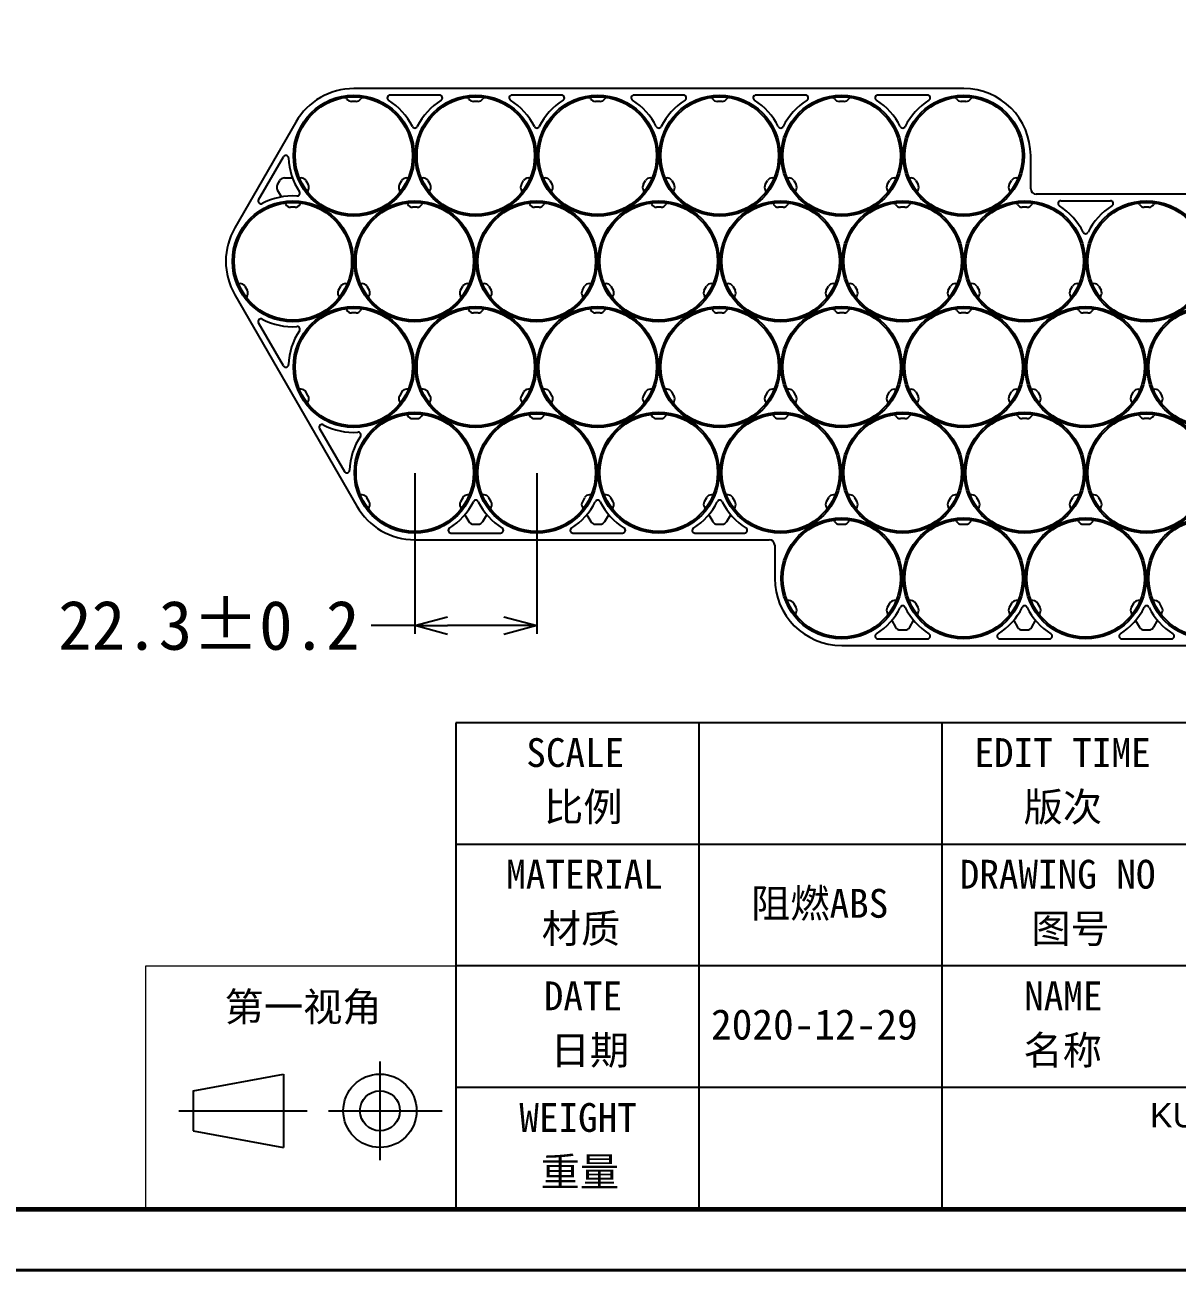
# Model space of a CAD drawing. Header units: millimetres. Extents: x 185 to 845, y 151 to 621.
# Drawn here: x 433.1 to 643.8, y 151.1 to 378.6 of the extents above; entities that cross this region are included whole.
import ezdxf

# ---------------------------------------------------------------- set-up
doc = ezdxf.new("R2010")
doc.units = ezdxf.units.MM
doc.layers.add('title-ifrm', color=6, linetype='Continuous', lineweight=60)
doc.layers.add('title-ofrm', color=5, linetype='Continuous', lineweight=40)
doc.layers.add('title-thin', color=4, linetype='Continuous')
doc.styles.add('HZ', font='')
doc.styles.get("Standard").update_dxf_attribs({"font": 'simfang.ttf'})
doc.styles.get('HZ').set_extended_font_data('SimSun')
doc.dimstyles.new('快速标注样式', dxfattribs={"dimtxt": 9, "dimasz": 6, "dimexe": 1.5, "dimexo": 0.1, "dimgap": 0.8, "dimtad": 0, "dimtih": 1, "dimtoh": 1, "dimdec": 1, "dimdsep": 46, "dimtxsty": 'Standard', "dimblk": 'OPEN30', "dimcen": 0.5, "dimclrd": 3, "dimclre": 3, "dimclrt": 3, "dimadec": 0, "dimazin": 0, "dimtfac": 1, "dimtdec": 1, "dimtofl": 0, "dimtmove": 0, "dimatfit": 3, "dimfxl": 1, "dimarcsym": 0})

# ---------------------------------------------------------------- blocks, each defined once
blk = doc.blocks.new('A$C1325efe8')
at = {"lineweight": 18}
for p, q in [((98.56, 77.23), (0, 77.23)), ((0, 77.23), (0, 0)), ((98.56, 0), (0, 0))]:
    blk.add_line(p, q, dxfattribs=at)
for p, q in [((74.5, 46.95), (74.5, 15.6)), ((15.16, 37.63), (43.92, 42.92)), ((43.92, 42.92), (43.92, 19.63)), ((15.16, 37.63), (15.16, 24.92)), ((10.58, 31.28), (51.35, 31.28)), ((58.18, 31.28), (94.22, 31.28)), ((15.16, 24.92), (43.92, 19.63))]:
    blk.add_line(p, q)
for radius in [11.65, 6.35]:
    blk.add_circle((74.5, 31.28), radius)
at = {"color": 7, "insert": (25.16, 68.83), "char_height": 9.143, "width": 71.728, "attachment_point": 1, "style": 'HZ'}
blk.add_mtext('第一视角', dxfattribs=at)
blk = doc.blocks.new('_Open30')
at = {"color": 0, "linetype": 'ByBlock', "lineweight": -2}
for p, q in [((-1, 0.268), (0, 0)), ((0, 0), (-1, -0.268)), ((0, 0), (-1, 0))]:
    blk.add_line(p, q, dxfattribs=at)
blk = doc.blocks.new('*D14')
at = {"color": 3, "lineweight": -2, "transparency": 16777216}
for p, q in [((504.43, 296.73), (504.43, 267.39)), ((526.73, 296.73), (526.73, 267.39)), ((504.43, 268.89), (496.45, 268.89)), ((520.73, 268.89), (510.43, 268.89))]:
    blk.add_line(p, q, dxfattribs=at)
at = {"layer": 'Defpoints', "color": 0, "lineweight": -3, "transparency": 16777216}
for p in [(504.43, 296.83), (526.73, 296.83), (526.73, 268.89)]:
    blk.add_point(p, dxfattribs=at)
at = {"color": 3, "lineweight": -2, "transparency": 16777216, "xscale": 6, "yscale": 6, "zscale": 6, "rotation": 180}
blk.add_blockref('_Open30', (504.43, 268.89), dxfattribs=at)
at = {"color": 3, "lineweight": -2, "transparency": 16777216, "xscale": 6, "yscale": 6, "zscale": 6}
blk.add_blockref('_Open30', (526.73, 268.89), dxfattribs=at)
at = {"color": 3, "lineweight": -3, "transparency": 16777216, "insert": (466.78, 268.89), "char_height": 9, "attachment_point": 5}
blk.add_mtext('\\A1;22.3±0.2', dxfattribs=at)

msp = doc.modelspace()

# ---------------------------------------------------------------- linework, layer by layer
at = {"color": 0, "linetype": 'Continuous', "lineweight": -3}
for p, q in [((604.78, 367.01), (493.28, 367.01)), ((491.99, 365.15), (491.83, 365.42)), ((493.7, 364.65), (492.85, 364.65)), ((494.72, 365.42), (494.57, 365.15)), ((508.97, 365.81), (499.89, 365.81)), ((514.29, 365.15), (514.13, 365.42)), ((516, 364.65), (515.15, 364.65)), ((517.02, 365.42), (516.87, 365.15)), ((531.27, 365.81), (522.19, 365.81)), ((536.59, 365.15), (536.43, 365.42)), ((538.3, 364.65), (537.45, 364.65)), ((539.32, 365.42), (539.17, 365.15)), ((553.57, 365.81), (544.49, 365.81)), ((558.89, 365.15), (558.73, 365.42)), ((560.6, 364.65), (559.75, 364.65)), ((561.62, 365.42), (561.47, 365.15)), ((575.87, 365.81), (566.79, 365.81)), ((581.19, 365.15), (581.03, 365.42)), ((582.9, 364.65), (582.05, 364.65)), ((583.92, 365.42), (583.77, 365.15)), ((598.17, 365.81), (589.09, 365.81)), ((603.49, 365.15), (603.33, 365.42)), ((605.2, 364.65), (604.35, 364.65)), ((606.22, 365.42), (606.07, 365.15)), ((482.67, 360.89), (471.52, 341.58)), ((475.86, 346.7), (480.4, 354.56)), ((617.03, 348.7), (617.03, 354.76)), ((480.6, 350.69), (482.04, 350.69)), ((483.33, 350.69), (483.65, 350.69)), ((502.9, 350.69), (503.23, 350.69)), ((505.63, 350.69), (505.95, 350.69)), ((525.2, 350.69), (525.53, 350.69)), ((527.93, 350.69), (528.25, 350.69)), ((547.5, 350.69), (547.83, 350.69)), ((550.23, 350.69), (550.55, 350.69)), ((569.8, 350.69), (570.13, 350.69)), ((572.53, 350.69), (572.85, 350.69)), ((592.1, 350.69), (592.43, 350.69)), ((594.83, 350.69), (595.15, 350.69)), ((614.4, 350.69), (614.73, 350.69)), ((479.31, 349.46), (479.73, 350.19)), ((480.04, 347.22), (479.32, 348.46)), ((484.52, 350.19), (484.94, 349.46)), ((484.94, 348.46), (484.78, 348.18)), ((501.61, 349.46), (502.03, 350.19)), ((501.78, 348.18), (501.62, 348.46)), ((506.82, 350.19), (507.24, 349.46)), ((507.24, 348.46), (507.08, 348.18)), ((523.91, 349.46), (524.33, 350.19)), ((524.08, 348.18), (523.92, 348.46)), ((529.12, 350.19), (529.54, 349.46)), ((529.54, 348.46), (529.38, 348.18)), ((546.21, 349.46), (546.63, 350.19)), ((546.38, 348.18), (546.22, 348.46)), ((551.42, 350.19), (551.84, 349.46)), ((551.84, 348.46), (551.68, 348.18)), ((568.51, 349.46), (568.93, 350.19)), ((568.68, 348.18), (568.52, 348.46)), ((573.72, 350.19), (574.14, 349.46)), ((574.14, 348.46), (573.98, 348.18)), ((590.81, 349.46), (591.23, 350.19)), ((590.98, 348.18), (590.82, 348.46)), ((596.02, 350.19), (596.44, 349.46)), ((596.44, 348.46), (596.28, 348.18)), ((613.11, 349.46), (613.53, 350.19)), ((613.28, 348.18), (613.12, 348.46)), ((480.84, 345.83), (480.68, 346.1)), ((483.57, 346.1), (483.42, 345.83)), ((503.14, 345.83), (502.98, 346.1)), ((505.87, 346.1), (505.72, 345.83)), ((525.44, 345.83), (525.28, 346.1)), ((528.17, 346.1), (528.02, 345.83)), ((547.74, 345.83), (547.58, 346.1)), ((550.47, 346.1), (550.32, 345.83)), ((570.04, 345.83), (569.88, 346.1)), ((572.77, 346.1), (572.62, 345.83)), ((592.34, 345.83), (592.18, 346.1)), ((595.07, 346.1), (594.92, 345.83)), ((614.64, 345.83), (614.48, 346.1)), ((617.37, 346.1), (617.22, 345.83)), ((749.73, 347.7), (618.03, 347.7)), ((622.54, 346.5), (631.62, 346.5)), ((636.94, 345.83), (636.78, 346.1)), ((639.67, 346.1), (639.52, 345.83)), ((482.55, 345.33), (481.7, 345.33)), ((504.85, 345.33), (504, 345.33)), ((527.15, 345.33), (526.3, 345.33)), ((549.45, 345.33), (548.6, 345.33)), ((571.75, 345.33), (570.9, 345.33)), ((594.05, 345.33), (593.2, 345.33)), ((616.35, 345.33), (615.5, 345.33)), ((638.65, 345.33), (637.8, 345.33)), ((472.18, 331.38), (472.5, 331.38)), ((473.37, 330.88), (473.79, 330.15)), ((490.46, 330.15), (490.88, 330.88)), ((491.75, 331.38), (492.08, 331.38)), ((494.48, 331.38), (494.8, 331.38)), ((495.67, 330.88), (496.09, 330.15)), ((512.76, 330.15), (513.18, 330.88)), ((514.05, 331.38), (514.38, 331.38)), ((516.78, 331.38), (517.1, 331.38)), ((517.97, 330.88), (518.39, 330.15)), ((535.06, 330.15), (535.48, 330.88)), ((536.35, 331.38), (536.68, 331.38)), ((539.08, 331.38), (539.4, 331.38)), ((540.27, 330.88), (540.69, 330.15)), ((557.36, 330.15), (557.78, 330.88)), ((558.65, 331.38), (558.98, 331.38)), ((561.38, 331.38), (561.7, 331.38)), ((562.57, 330.88), (562.99, 330.15)), ((579.66, 330.15), (580.08, 330.88)), ((580.95, 331.38), (581.28, 331.38)), ((583.68, 331.38), (584, 331.38)), ((584.87, 330.88), (585.29, 330.15)), ((601.96, 330.15), (602.38, 330.88)), ((603.25, 331.38), (603.58, 331.38)), ((605.98, 331.38), (606.3, 331.38)), ((607.17, 330.88), (607.59, 330.15)), ((624.26, 330.15), (624.68, 330.88)), ((625.55, 331.38), (625.88, 331.38)), ((628.28, 331.38), (628.6, 331.38)), ((629.47, 330.88), (629.89, 330.15)), ((471.52, 329.33), (493.82, 290.7)), ((473.79, 329.15), (473.63, 328.87)), ((490.63, 328.87), (490.47, 329.15)), ((496.09, 329.15), (495.93, 328.87)), ((512.93, 328.87), (512.77, 329.15)), ((518.39, 329.15), (518.23, 328.87)), ((535.23, 328.87), (535.07, 329.15)), ((540.69, 329.15), (540.53, 328.87)), ((557.53, 328.87), (557.37, 329.15)), ((562.99, 329.15), (562.83, 328.87)), ((579.83, 328.87), (579.67, 329.15)), ((585.29, 329.15), (585.13, 328.87)), ((602.13, 328.87), (601.97, 329.15)), ((607.59, 329.15), (607.43, 328.87)), ((624.43, 328.87), (624.27, 329.15)), ((629.89, 329.15), (629.73, 328.87)), ((491.99, 326.52), (491.83, 326.79)), ((493.7, 326.02), (492.85, 326.02)), ((494.72, 326.79), (494.57, 326.52)), ((514.29, 326.52), (514.13, 326.79)), ((516, 326.02), (515.15, 326.02)), ((517.02, 326.79), (516.87, 326.52)), ((536.59, 326.52), (536.43, 326.79)), ((538.3, 326.02), (537.45, 326.02)), ((539.32, 326.79), (539.17, 326.52)), ((558.89, 326.52), (558.73, 326.79)), ((560.6, 326.02), (559.75, 326.02)), ((561.62, 326.79), (561.47, 326.52)), ((581.19, 326.52), (581.03, 326.79)), ((582.9, 326.02), (582.05, 326.02)), ((583.92, 326.79), (583.77, 326.52)), ((603.49, 326.52), (603.33, 326.79)), ((605.2, 326.02), (604.35, 326.02)), ((606.22, 326.79), (606.07, 326.52)), ((625.79, 326.52), (625.63, 326.79)), ((627.5, 326.02), (626.65, 326.02)), ((628.52, 326.79), (628.37, 326.52)), ((480.4, 316.34), (475.86, 324.2)), ((483.65, 312.07), (483.33, 312.07)), ((503.23, 312.07), (502.9, 312.07)), ((505.95, 312.07), (505.63, 312.07)), ((525.53, 312.07), (525.2, 312.07)), ((528.25, 312.07), (527.93, 312.07)), ((547.83, 312.07), (547.5, 312.07)), ((550.55, 312.07), (550.23, 312.07)), ((570.13, 312.07), (569.8, 312.07)), ((572.85, 312.07), (572.53, 312.07)), ((592.1, 312.07), (592.43, 312.07)), ((594.83, 312.07), (595.15, 312.07)), ((614.4, 312.07), (614.73, 312.07)), ((617.13, 312.07), (617.45, 312.07)), ((636.7, 312.07), (637.03, 312.07)), ((639.43, 312.07), (639.75, 312.07)), ((484.94, 310.83), (484.52, 311.57)), ((484.78, 309.56), (484.94, 309.84)), ((502.03, 311.57), (501.61, 310.83)), ((501.62, 309.84), (501.78, 309.56)), ((507.24, 310.83), (506.82, 311.57)), ((507.08, 309.56), (507.24, 309.84)), ((524.33, 311.57), (523.91, 310.83)), ((523.92, 309.84), (524.08, 309.56)), ((529.54, 310.83), (529.12, 311.57)), ((529.38, 309.56), (529.54, 309.84)), ((546.63, 311.57), (546.21, 310.83)), ((546.22, 309.84), (546.38, 309.56)), ((551.84, 310.83), (551.42, 311.57)), ((551.68, 309.56), (551.84, 309.84)), ((568.93, 311.57), (568.51, 310.83)), ((568.52, 309.84), (568.68, 309.56)), ((574.14, 310.83), (573.72, 311.57)), ((573.98, 309.56), (574.14, 309.84)), ((590.81, 310.83), (591.23, 311.57)), ((590.98, 309.56), (590.82, 309.84)), ((596.02, 311.57), (596.44, 310.83)), ((596.44, 309.84), (596.28, 309.56)), ((613.11, 310.83), (613.53, 311.57)), ((613.28, 309.56), (613.12, 309.84)), ((618.32, 311.57), (618.74, 310.83)), ((618.74, 309.84), (618.58, 309.56)), ((635.41, 310.83), (635.83, 311.57)), ((635.58, 309.56), (635.42, 309.84)), ((640.62, 311.57), (641.04, 310.83)), ((641.04, 309.84), (640.88, 309.56)), ((502.98, 307.48), (503.14, 307.21)), ((505.72, 307.21), (505.87, 307.48)), ((525.28, 307.48), (525.44, 307.21)), ((528.02, 307.21), (528.17, 307.48)), ((547.58, 307.48), (547.74, 307.21)), ((550.32, 307.21), (550.47, 307.48)), ((569.88, 307.48), (570.04, 307.21)), ((572.62, 307.21), (572.77, 307.48)), ((592.34, 307.21), (592.18, 307.48)), ((595.07, 307.48), (594.92, 307.21)), ((614.64, 307.21), (614.48, 307.48)), ((617.37, 307.48), (617.22, 307.21)), ((636.94, 307.21), (636.78, 307.48)), ((639.67, 307.48), (639.52, 307.21)), ((504, 306.71), (504.85, 306.71)), ((526.3, 306.71), (527.15, 306.71)), ((548.6, 306.71), (549.45, 306.71)), ((570.9, 306.71), (571.75, 306.71)), ((594.05, 306.71), (593.2, 306.71)), ((616.35, 306.71), (615.5, 306.71)), ((638.65, 306.71), (637.8, 306.71)), ((487.01, 304.89), (491.55, 297.03)), ((494.8, 292.76), (494.48, 292.76)), ((496.09, 291.52), (495.67, 292.25)), ((513.18, 292.25), (512.76, 291.52)), ((514.38, 292.76), (514.05, 292.76)), ((517.1, 292.76), (516.78, 292.76)), ((518.39, 291.52), (517.97, 292.25)), ((535.48, 292.25), (535.06, 291.52)), ((536.68, 292.76), (536.35, 292.76)), ((539.4, 292.76), (539.08, 292.76)), ((540.69, 291.52), (540.27, 292.25)), ((557.78, 292.25), (557.36, 291.52)), ((558.98, 292.76), (558.65, 292.76)), ((561.7, 292.76), (561.38, 292.76)), ((562.99, 291.52), (562.57, 292.25)), ((580.08, 292.25), (579.66, 291.52)), ((581.28, 292.76), (580.95, 292.76)), ((584, 292.76), (583.68, 292.76)), ((585.29, 291.52), (584.87, 292.25)), ((602.38, 292.25), (601.96, 291.52)), ((603.58, 292.76), (603.25, 292.76)), ((606.3, 292.76), (605.98, 292.76)), ((607.59, 291.52), (607.17, 292.25)), ((624.68, 292.25), (624.26, 291.52)), ((625.88, 292.76), (625.55, 292.76)), ((628.6, 292.76), (628.28, 292.76)), ((629.89, 291.52), (629.47, 292.25)), ((495.93, 290.25), (496.09, 290.52)), ((512.77, 290.52), (512.93, 290.25)), ((513.57, 289.13), (514.29, 287.9)), ((516.87, 287.9), (517.58, 289.13)), ((518.23, 290.25), (518.39, 290.52)), ((535.07, 290.52), (535.23, 290.25)), ((535.87, 289.13), (536.59, 287.9)), ((539.17, 287.9), (539.88, 289.13)), ((540.53, 290.25), (540.69, 290.52)), ((557.37, 290.52), (557.53, 290.25)), ((558.17, 289.13), (558.89, 287.9)), ((561.47, 287.9), (562.18, 289.13)), ((562.83, 290.25), (562.99, 290.52)), ((579.67, 290.52), (579.83, 290.25)), ((585.13, 290.25), (585.29, 290.52)), ((601.97, 290.52), (602.13, 290.25)), ((607.43, 290.25), (607.59, 290.52)), ((624.27, 290.52), (624.43, 290.25)), ((629.73, 290.25), (629.89, 290.52)), ((515.15, 287.4), (516, 287.4)), ((537.45, 287.4), (538.3, 287.4)), ((559.75, 287.4), (560.6, 287.4)), ((581.03, 288.17), (581.19, 287.9)), ((582.05, 287.4), (582.9, 287.4)), ((583.77, 287.9), (583.92, 288.17)), ((603.33, 288.17), (603.49, 287.9)), ((604.35, 287.4), (605.2, 287.4)), ((606.07, 287.9), (606.22, 288.17)), ((625.63, 288.17), (625.79, 287.9)), ((626.65, 287.4), (627.5, 287.4)), ((628.37, 287.9), (628.52, 288.17)), ((504.43, 284.58), (569.23, 284.58)), ((511.04, 285.78), (520.12, 285.78)), ((533.34, 285.78), (542.42, 285.78)), ((555.64, 285.78), (564.72, 285.78)), ((570.23, 283.58), (570.23, 277.51)), ((572.85, 273.44), (572.53, 273.44)), ((592.43, 273.44), (592.1, 273.44)), ((595.15, 273.44), (594.83, 273.44)), ((614.73, 273.44), (614.4, 273.44)), ((617.45, 273.44), (617.13, 273.44)), ((637.03, 273.44), (636.7, 273.44)), ((639.75, 273.44), (639.43, 273.44)), ((574.14, 272.21), (573.72, 272.94)), ((573.98, 270.93), (574.14, 271.21)), ((591.23, 272.94), (590.81, 272.21)), ((590.82, 271.21), (590.98, 270.93)), ((596.44, 272.21), (596.02, 272.94)), ((596.28, 270.93), (596.44, 271.21)), ((613.53, 272.94), (613.11, 272.21)), ((613.12, 271.21), (613.28, 270.93)), ((618.74, 272.21), (618.32, 272.94)), ((618.58, 270.93), (618.74, 271.21)), ((635.83, 272.94), (635.41, 272.21)), ((635.42, 271.21), (635.58, 270.93)), ((641.04, 272.21), (640.62, 272.94)), ((640.88, 270.93), (641.04, 271.21)), ((591.62, 269.82), (592.34, 268.58)), ((594.92, 268.58), (595.63, 269.82)), ((613.92, 269.82), (614.64, 268.58)), ((617.22, 268.58), (617.93, 269.82)), ((636.22, 269.82), (636.94, 268.58)), ((639.52, 268.58), (640.23, 269.82)), ((589.09, 266.46), (598.17, 266.46)), ((593.2, 268.08), (594.05, 268.08)), ((611.39, 266.46), (620.47, 266.46)), ((615.5, 268.08), (616.35, 268.08)), ((633.69, 266.46), (642.77, 266.46)), ((637.8, 268.08), (638.65, 268.08)), ((582.48, 265.26), (738.58, 265.26))]:
    msp.add_line(p, q, dxfattribs=at)
for centre, radius in [((493.28, 354.76), 11.05), ((493.28, 354.76), 10.75), ((515.58, 354.76), 11.05), ((515.58, 354.76), 10.75), ((537.88, 354.76), 11.05), ((537.88, 354.76), 10.75), ((560.18, 354.76), 11.05), ((560.18, 354.76), 10.75), ((582.48, 354.76), 11.05), ((582.48, 354.76), 10.75), ((604.78, 354.76), 11.05), ((604.78, 354.76), 10.75), ((482.13, 335.45), 11.05), ((482.13, 335.45), 10.75), ((504.43, 335.45), 11.05), ((504.43, 335.45), 10.75), ((526.73, 335.45), 11.05), ((526.73, 335.45), 10.75), ((549.03, 335.45), 11.05), ((549.03, 335.45), 10.75), ((571.33, 335.45), 11.05), ((571.33, 335.45), 10.75), ((593.63, 335.45), 11.05), ((593.63, 335.45), 10.75), ((615.93, 335.45), 11.05), ((615.93, 335.45), 10.75), ((638.23, 335.45), 11.05), ((638.23, 335.45), 10.75), ((493.28, 316.14), 11.05), ((493.28, 316.14), 10.75), ((515.58, 316.14), 11.05), ((515.58, 316.14), 10.75), ((537.88, 316.14), 11.05), ((537.88, 316.14), 10.75), ((560.18, 316.14), 11.05), ((560.18, 316.14), 10.75), ((582.48, 316.14), 11.05), ((582.48, 316.14), 10.75), ((604.78, 316.14), 11.05), ((604.78, 316.14), 10.75), ((627.08, 316.14), 11.05), ((627.08, 316.14), 10.75), ((649.38, 316.14), 11.05), ((649.38, 316.14), 10.75), ((504.43, 296.83), 11.05), ((504.43, 296.83), 10.75), ((526.73, 296.83), 11.05), ((526.73, 296.83), 10.75), ((549.03, 296.83), 11.05), ((549.03, 296.83), 10.75), ((571.33, 296.83), 11.05), ((571.33, 296.83), 10.75), ((593.63, 296.83), 11.05), ((593.63, 296.83), 10.75), ((615.93, 296.83), 11.05), ((615.93, 296.83), 10.75), ((638.23, 296.83), 11.05), ((638.23, 296.83), 10.75), ((582.48, 277.51), 11.05), ((582.48, 277.51), 10.75), ((604.78, 277.51), 11.05), ((604.78, 277.51), 10.75), ((627.08, 277.51), 11.05), ((627.08, 277.51), 10.75), ((649.38, 277.51), 11.05), ((649.38, 277.51), 10.75)]:
    msp.add_circle(centre, radius, dxfattribs=at)
for centre, radius, start, end in [((493.28, 354.76), 12.25, 90, 150), ((604.78, 354.76), 12.25, 0, 90), ((492.85, 365.65), 1, 210.0864, 270), ((493.7, 365.65), 1, 270, 329.9136), ((499.89, 365.31), 0.5, 90, 237.9289), ((493.28, 354.76), 11.95, 26.4167, 57.9289), ((515.58, 354.76), 11.95, 122.0711, 153.5833), ((508.97, 365.31), 0.5, 302.0711, 90), ((515.15, 365.65), 1, 210.0864, 270), ((516, 365.65), 1, 270, 329.9136), ((522.19, 365.31), 0.5, 90, 237.9289), ((515.58, 354.76), 11.95, 26.4167, 57.9289), ((537.88, 354.76), 11.95, 122.0711, 153.5833), ((531.27, 365.31), 0.5, 302.0711, 90), ((537.45, 365.65), 1, 210.0864, 270), ((538.3, 365.65), 1, 270, 329.9136), ((544.49, 365.31), 0.5, 90, 237.9289), ((537.88, 354.76), 11.95, 26.4167, 57.9289), ((560.18, 354.76), 11.95, 122.0711, 153.5833), ((553.57, 365.31), 0.5, 302.0711, 90), ((559.75, 365.65), 1, 210.0864, 270), ((560.6, 365.65), 1, 270, 329.9136), ((566.79, 365.31), 0.5, 90, 237.9289), ((560.18, 354.76), 11.95, 26.4167, 57.9289), ((582.48, 354.76), 11.95, 122.0711, 153.5833), ((575.87, 365.31), 0.5, 302.0711, 90), ((582.05, 365.65), 1, 210.0864, 270), ((582.9, 365.65), 1, 270, 329.9136), ((589.09, 365.31), 0.5, 90, 237.9289), ((582.48, 354.76), 11.95, 26.4167, 57.9289), ((604.78, 354.76), 11.95, 122.0711, 153.5833), ((598.17, 365.31), 0.5, 302.0711, 90), ((604.35, 365.65), 1, 210.0864, 270), ((605.2, 365.65), 1, 270, 329.9136), ((504.43, 360.3), 0.5, 206.4167, 333.5833), ((526.73, 360.3), 0.5, 206.4167, 333.5833), ((549.03, 360.3), 0.5, 206.4167, 333.5833), ((571.33, 360.3), 0.5, 206.4167, 333.5833), ((593.63, 360.3), 0.5, 206.4167, 333.5833), ((480.84, 354.31), 0.5, 2.0711, 150), ((493.28, 354.76), 11.95, 182.0711, 213.5833), ((480.6, 349.69), 1, 90, 150.1728), ((483.65, 349.69), 1, 29.8272, 90), ((502.9, 349.69), 1, 90, 150.1728), ((505.95, 349.69), 1, 29.8272, 90), ((525.2, 349.69), 1, 90, 150.1728), ((528.25, 349.69), 1, 29.8272, 90), ((547.5, 349.69), 1, 90, 150.1728), ((550.55, 349.69), 1, 29.8272, 90), ((569.8, 349.69), 1, 90, 150.1728), ((572.85, 349.69), 1, 29.8272, 90), ((592.1, 349.69), 1, 90, 150.1728), ((595.15, 349.69), 1, 29.8272, 90), ((614.4, 349.69), 1, 90, 150.1728), ((480.18, 348.96), 1, 150.1728, 210.0864), ((482.91, 347.88), 0.5, 266.4167, 33.5833), ((484.07, 348.96), 1, 329.9136, 29.8272), ((502.48, 348.96), 1, 150.1728, 210.0864), ((506.37, 348.96), 1, 329.9136, 29.8272), ((524.78, 348.96), 1, 150.1728, 210.0864), ((528.67, 348.96), 1, 329.9136, 29.8272), ((547.08, 348.96), 1, 150.1728, 210.0864), ((550.97, 348.96), 1, 329.9136, 29.8272), ((569.38, 348.96), 1, 150.1728, 210.0864), ((573.27, 348.96), 1, 329.9136, 29.8272), ((591.68, 348.96), 1, 150.1728, 210.0864), ((595.57, 348.96), 1, 329.9136, 29.8272), ((613.98, 348.96), 1, 150.1728, 210.0864), ((618.03, 348.7), 1, 180, 269.9997), ((476.3, 346.45), 0.5, 150, 297.9289), ((482.13, 335.45), 11.95, 86.4167, 117.9289), ((622.54, 346), 0.5, 90, 237.9289), ((631.62, 346), 0.5, 302.0711, 90), ((481.7, 346.33), 1, 210.0864, 270), ((482.55, 346.33), 1, 270, 329.9136), ((504, 346.33), 1, 210.0864, 270), ((504.85, 346.33), 1, 270, 329.9136), ((526.3, 346.33), 1, 210.0864, 270), ((527.15, 346.33), 1, 270, 329.9136), ((548.6, 346.33), 1, 210.0864, 270), ((549.45, 346.33), 1, 270, 329.9136), ((570.9, 346.33), 1, 210.0864, 270), ((571.75, 346.33), 1, 270, 329.9136), ((593.2, 346.33), 1, 210.0864, 270), ((594.05, 346.33), 1, 270, 329.9136), ((615.5, 346.33), 1, 210.0864, 270), ((616.35, 346.33), 1, 270, 329.9136), ((615.93, 335.45), 11.95, 26.4167, 57.9289), ((638.23, 335.45), 11.95, 122.0711, 153.5833), ((637.8, 346.33), 1, 210.0864, 270), ((638.65, 346.33), 1, 270, 329.9136), ((482.13, 335.45), 12.25, 150, 210), ((627.08, 340.99), 0.5, 206.4167, 333.5833), ((472.5, 330.38), 1, 29.8272, 90), ((472.92, 329.65), 1, 329.9136, 29.8272), ((491.33, 329.65), 1, 150.1728, 210.0864), ((491.75, 330.38), 1, 90, 150.1728), ((494.8, 330.38), 1, 29.8272, 90), ((495.22, 329.65), 1, 329.9136, 29.8272), ((513.63, 329.65), 1, 150.1728, 210.0864), ((514.05, 330.38), 1, 90, 150.1728), ((517.1, 330.38), 1, 29.8272, 90), ((517.52, 329.65), 1, 329.9136, 29.8272), ((535.93, 329.65), 1, 150.1728, 210.0864), ((536.35, 330.38), 1, 90, 150.1728), ((539.4, 330.38), 1, 29.8272, 90), ((539.82, 329.65), 1, 329.9136, 29.8272), ((558.23, 329.65), 1, 150.1728, 210.0864), ((558.65, 330.38), 1, 90, 150.1728), ((561.7, 330.38), 1, 29.8272, 90), ((562.12, 329.65), 1, 329.9136, 29.8272), ((580.53, 329.65), 1, 150.1728, 210.0864), ((580.95, 330.38), 1, 90, 150.1728), ((584, 330.38), 1, 29.8272, 90), ((584.42, 329.65), 1, 329.9136, 29.8272), ((602.83, 329.65), 1, 150.1728, 210.0864), ((603.25, 330.38), 1, 90, 150.1728), ((606.3, 330.38), 1, 29.8272, 90), ((606.72, 329.65), 1, 329.9136, 29.8272), ((625.13, 329.65), 1, 150.1728, 210.0864), ((625.55, 330.38), 1, 90, 150.1728), ((628.6, 330.38), 1, 29.8272, 90), ((629.02, 329.65), 1, 329.9136, 29.8272), ((492.85, 327.02), 1, 210.0864, 270), ((493.7, 327.02), 1, 270, 329.9136), ((515.15, 327.02), 1, 210.0864, 270), ((516, 327.02), 1, 270, 329.9136), ((537.45, 327.02), 1, 210.0864, 270), ((538.3, 327.02), 1, 270, 329.9136), ((559.75, 327.02), 1, 210.0864, 270), ((560.6, 327.02), 1, 270, 329.9136), ((582.05, 327.02), 1, 210.0864, 270), ((582.9, 327.02), 1, 270, 329.9136), ((604.35, 327.02), 1, 210.0864, 270), ((605.2, 327.02), 1, 270, 329.9136), ((626.65, 327.02), 1, 210.0864, 270), ((627.5, 327.02), 1, 270, 329.9136), ((476.3, 324.45), 0.5, 62.0711, 210), ((482.13, 335.45), 11.95, 242.0711, 273.5833), ((482.91, 323.03), 0.5, 326.4167, 93.5833), ((493.28, 316.14), 11.95, 146.4167, 177.9289), ((480.84, 316.59), 0.5, 210, 357.9289), ((483.65, 311.07), 1, 29.8272, 90), ((502.9, 311.07), 1, 90, 150.1728), ((505.95, 311.07), 1, 29.8272, 90), ((525.2, 311.07), 1, 90, 150.1728), ((528.25, 311.07), 1, 29.8272, 90), ((547.5, 311.07), 1, 90, 150.1728), ((550.55, 311.07), 1, 29.8272, 90), ((569.8, 311.07), 1, 90, 150.1728), ((572.85, 311.07), 1, 29.8272, 90), ((592.1, 311.07), 1, 90, 150.1728), ((595.15, 311.07), 1, 29.8272, 90), ((614.4, 311.07), 1, 90, 150.1728), ((617.45, 311.07), 1, 29.8272, 90), ((636.7, 311.07), 1, 90, 150.1728), ((639.75, 311.07), 1, 29.8272, 90), ((484.07, 310.34), 1, 329.9136, 29.8272), ((502.48, 310.34), 1, 150.1728, 210.0864), ((506.37, 310.34), 1, 329.9136, 29.8272), ((524.78, 310.34), 1, 150.1728, 210.0864), ((528.67, 310.34), 1, 329.9136, 29.8272), ((547.08, 310.34), 1, 150.1728, 210.0864), ((550.97, 310.34), 1, 329.9136, 29.8272), ((569.38, 310.34), 1, 150.1728, 210.0864), ((573.27, 310.34), 1, 329.9136, 29.8272), ((591.68, 310.34), 1, 150.1728, 210.0864), ((595.57, 310.34), 1, 329.9136, 29.8272), ((613.98, 310.34), 1, 150.1728, 210.0864), ((617.87, 310.34), 1, 329.9136, 29.8272), ((636.28, 310.34), 1, 150.1728, 210.0864), ((640.17, 310.34), 1, 329.9136, 29.8272), ((504, 307.71), 1, 210.0864, 270), ((504.85, 307.71), 1, 270, 329.9136), ((526.3, 307.71), 1, 210.0864, 270), ((527.15, 307.71), 1, 270, 329.9136), ((548.6, 307.71), 1, 210.0864, 270), ((549.45, 307.71), 1, 270, 329.9136), ((570.9, 307.71), 1, 210.0864, 270), ((571.75, 307.71), 1, 270, 329.9136), ((593.2, 307.71), 1, 210.0864, 270), ((594.05, 307.71), 1, 270, 329.9136), ((615.5, 307.71), 1, 210.0864, 270), ((616.35, 307.71), 1, 270, 329.9136), ((637.8, 307.71), 1, 210.0864, 270), ((638.65, 307.71), 1, 270, 329.9136), ((487.45, 305.14), 0.5, 62.0711, 210), ((493.28, 316.14), 11.95, 242.0711, 273.5833), ((504.43, 296.83), 11.95, 146.4167, 177.9289), ((494.06, 303.71), 0.5, 326.4167, 93.5833), ((491.99, 297.28), 0.5, 210, 357.9289), ((494.8, 291.76), 1, 29.8272, 90), ((495.22, 291.02), 1, 329.9136, 29.8272), ((504.43, 296.83), 11.95, 302.0711, 333.5833), ((513.63, 291.02), 1, 150.1728, 210.0864), ((514.05, 291.76), 1, 90, 150.1728), ((515.58, 291.29), 0.5, 26.4167, 153.5833), ((526.73, 296.83), 11.95, 206.4167, 237.9289), ((517.1, 291.76), 1, 29.8272, 90), ((517.52, 291.02), 1, 329.9136, 29.8272), ((526.73, 296.83), 11.95, 302.0711, 333.5833), ((535.93, 291.02), 1, 150.1728, 210.0864), ((536.35, 291.76), 1, 90, 150.1728), ((537.88, 291.29), 0.5, 26.4167, 153.5833), ((549.03, 296.83), 11.95, 206.4167, 237.9289), ((539.4, 291.76), 1, 29.8272, 90), ((539.82, 291.02), 1, 329.9136, 29.8272), ((549.03, 296.83), 11.95, 302.0711, 333.5833), ((558.23, 291.02), 1, 150.1728, 210.0864), ((558.65, 291.76), 1, 90, 150.1728), ((560.18, 291.29), 0.5, 26.4167, 153.5833), ((571.33, 296.83), 11.95, 206.4167, 237.9289), ((561.7, 291.76), 1, 29.8272, 90), ((562.12, 291.02), 1, 329.9136, 29.8272), ((580.53, 291.02), 1, 150.1728, 210.0864), ((580.95, 291.76), 1, 90, 150.1728), ((584, 291.76), 1, 29.8272, 90), ((584.42, 291.02), 1, 329.9136, 29.8272), ((602.83, 291.02), 1, 150.1728, 210.0864), ((603.25, 291.76), 1, 90, 150.1728), ((606.3, 291.76), 1, 29.8272, 90), ((606.72, 291.02), 1, 329.9136, 29.8272), ((625.13, 291.02), 1, 150.1728, 210.0864), ((625.55, 291.76), 1, 90, 150.1728), ((628.6, 291.76), 1, 29.8272, 90), ((629.02, 291.02), 1, 329.9136, 29.8272), ((504.43, 296.83), 12.25, 210, 270), ((511.04, 286.28), 0.5, 122.0711, 270), ((515.15, 288.4), 1, 210.0864, 270), ((516, 288.4), 1, 270, 329.9136), ((520.12, 286.28), 0.5, 270, 57.9289), ((533.34, 286.28), 0.5, 122.0711, 270), ((537.45, 288.4), 1, 210.0864, 270), ((538.3, 288.4), 1, 270, 329.9136), ((542.42, 286.28), 0.5, 270, 57.9289), ((555.64, 286.28), 0.5, 122.0711, 270), ((559.75, 288.4), 1, 210.0864, 270), ((560.6, 288.4), 1, 270, 329.9136), ((564.72, 286.28), 0.5, 270, 57.9289), ((582.05, 288.4), 1, 210.0864, 270), ((582.9, 288.4), 1, 270, 329.9136), ((604.35, 288.4), 1, 210.0864, 270), ((605.2, 288.4), 1, 270, 329.9136), ((626.65, 288.4), 1, 210.0864, 270), ((627.5, 288.4), 1, 270, 329.9136), ((569.23, 283.58), 1, 0, 90), ((582.48, 277.51), 12.25, 180, 270), ((572.85, 272.44), 1, 29.8272, 90), ((592.1, 272.44), 1, 90, 150.1728), ((595.15, 272.44), 1, 29.8272, 90), ((614.4, 272.44), 1, 90, 150.1728), ((617.45, 272.44), 1, 29.8272, 90), ((636.7, 272.44), 1, 90, 150.1728), ((639.75, 272.44), 1, 29.8272, 90), ((573.27, 271.71), 1, 329.9136, 29.8272), ((582.48, 277.51), 11.95, 302.0711, 333.5833), ((591.68, 271.71), 1, 150.1728, 210.0864), ((593.63, 271.98), 0.5, 26.4167, 153.5833), ((604.78, 277.51), 11.95, 206.4167, 237.9289), ((595.57, 271.71), 1, 329.9136, 29.8272), ((604.78, 277.51), 11.95, 302.0711, 333.5833), ((613.98, 271.71), 1, 150.1728, 210.0864), ((615.93, 271.98), 0.5, 26.4167, 153.5833), ((627.08, 277.51), 11.95, 206.4167, 237.9289), ((617.87, 271.71), 1, 329.9136, 29.8272), ((627.08, 277.51), 11.95, 302.0711, 333.5833), ((636.28, 271.71), 1, 150.1728, 210.0864), ((638.23, 271.98), 0.5, 26.4167, 153.5833), ((649.38, 277.51), 11.95, 206.4167, 237.9289), ((640.17, 271.71), 1, 329.9136, 29.8272), ((593.2, 269.08), 1, 210.0864, 270), ((594.05, 269.08), 1, 270, 329.9136), ((615.5, 269.08), 1, 210.0864, 270), ((616.35, 269.08), 1, 270, 329.9136), ((637.8, 269.08), 1, 210.0864, 270), ((638.65, 269.08), 1, 270, 329.9136), ((589.09, 266.96), 0.5, 122.0711, 270), ((598.17, 266.96), 0.5, 270, 57.9289), ((611.39, 266.96), 0.5, 122.0711, 270), ((620.47, 266.96), 0.5, 270, 57.9289), ((633.69, 266.96), 0.5, 122.0711, 270), ((642.77, 266.96), 0.5, 270, 57.9289)]:
    msp.add_arc(centre, radius, start, end, dxfattribs=at)
at = {"layer": 'title-ifrm'}
msp.add_lwpolyline([(240.74, 162.22), (834.19, 162.22), (834.19, 606.75), (240.74, 606.75)], close=True, dxfattribs=at)
at = {"layer": 'title-ofrm'}
msp.add_lwpolyline([(185.18, 151.11), (845.3, 151.11), (845.3, 617.86), (185.18, 617.86)], close=True, dxfattribs=at)
at = {"layer": 'title-thin'}
for p, q in [((834.19, 251.13), (511.91, 251.13)), ((511.91, 251.13), (511.91, 162.22)), ((556.36, 251.13), (556.36, 162.22)), ((600.81, 251.13), (600.81, 162.22)), ((834.19, 228.9), (511.91, 228.9)), ((834.19, 206.68), (511.91, 206.68)), ((834.19, 184.45), (511.91, 184.45))]:
    msp.add_line(p, q, dxfattribs=at)

# ---------------------------------------------------------------- block references
at = {"lineweight": 18, "xscale": 0.5755921197901348, "yscale": 0.5755921197901348, "zscale": 0.5755921197901348}
msp.add_blockref('A$C1325efe8', (455.17, 162.22), dxfattribs=at)

# ---------------------------------------------------------------- texts
at = {"color": 7, "attachment_point": 1, "style": 'HZ'}
for s, insert, char_height, width in [('SCALE', (524.81, 248.31), 5.263, 61.5412), ('EDIT TIME', (606.74, 248.31), 5.263, 61.5412), ('比例', (528.06, 238.38), 5.263, 26.042), ('版次', (615.73, 238.38), 5.263, 26.042), ('MATERIAL', (521.14, 226.08), 5.263, 61.5412), ('DRAWING NO', (604.06, 226.08), 5.263, 49.3185), ('阻燃ABS', (565.9, 220.76), 5.263, 26.042), ('材质', (527.64, 216.16), 5.263, 26.042), ('图号', (617.13, 216.16), 5.263, 26.042), ('DATE', (528.01, 203.85), 5.263, 49.3185), ('NAME', (615.84, 203.85), 5.263, 26.042), ('日期', (529.25, 193.93), 5.263, 26.042), ('名称', (615.71, 193.93), 5.263, 26.042), ('WEIGHT', (523.54, 181.63), 5.263, 49.3185), ('{\\fArial|b0|i0|c0|p34;KUNSHAN REENTION ELECTRICAL AND MECHANICAL CO.,LTD}', (638.83, 181.62), 4.4453, 288.3084), ('重量', (527.42, 171.7), 5.263, 26.042)]:
    msp.add_mtext(s, dxfattribs=dict(at, insert=insert, char_height=char_height, width=width))
at = {"insert": (558.59, 198.78), "char_height": 5.5566, "width": 132.2628, "attachment_point": 1}
msp.add_mtext('{\\fSimSun|b0|i0|c134|p54;2020-12-29}', dxfattribs=at)

# ---------------------------------------------------------------- dimensions: what is measured, and where the dimension line sits
at = {"lineweight": -3}
dim = msp.add_linear_dim(base=(526.73, 268.89), p1=(504.43, 296.83), p2=(526.73, 296.83), dimstyle='快速标注样式', override={"dimgap": 0.8, "dimtol": 1, "dimlim": 0, "dimtp": 0.2, "dimtm": 0.2, "dimtfac": 1, "dimtdec": 2, "dimtolj": 1}, dxfattribs=at)
dim.commit()
dim.dimension.update_dxf_attribs({"geometry": '*D14', "text_midpoint": (466.78, 268.89), "dimtype": 160})

doc.saveas('drawing.dxf')
